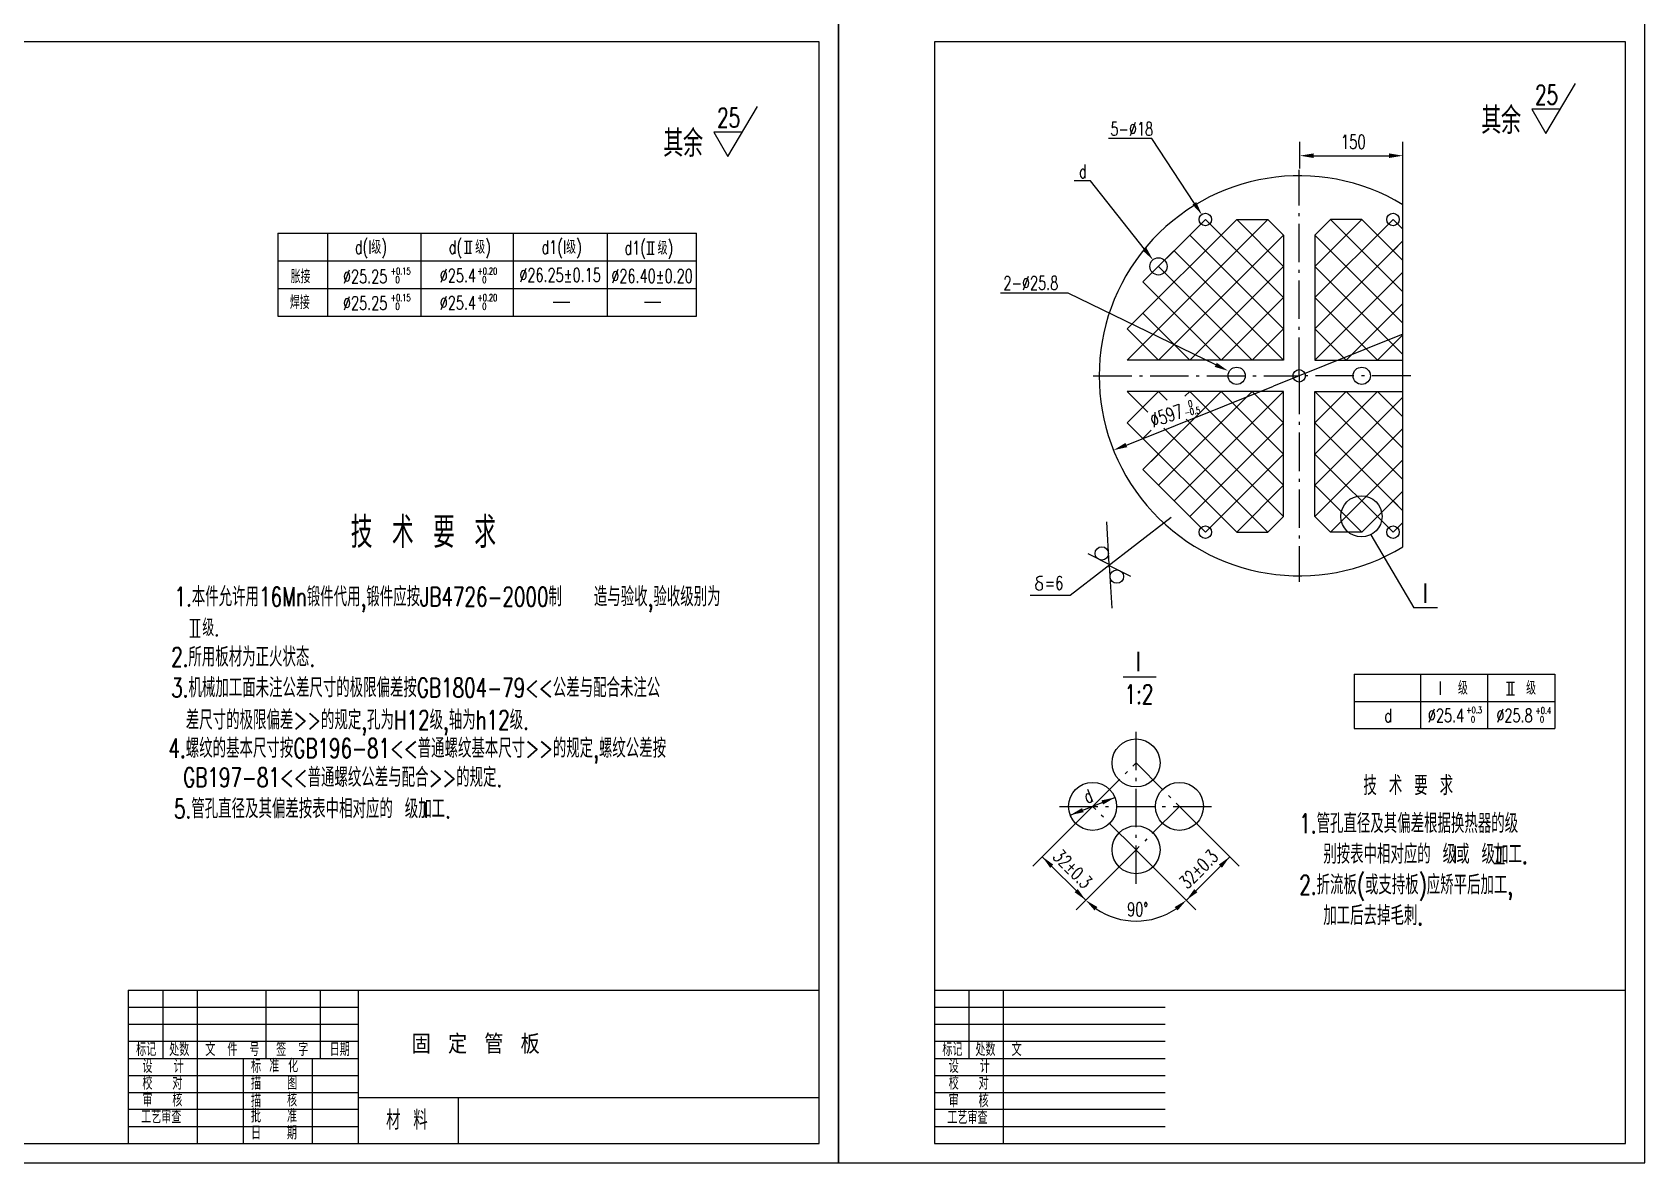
# Model space of a CAD drawing. Extents: x 0 to 2851, y -28 to 1393.
# Drawn here: x 1413.2 to 1833.2, y 786.6 to 1081.1 of the extents above; entities that cross this region are included whole.
import ezdxf
from ezdxf.enums import TextEntityAlignment as Align

# ---------------------------------------------------------------- set-up
doc = ezdxf.new("R2010")
doc.units = 0
doc.header["$LTSCALE"] = 8
doc.header["$MEASUREMENT"] = 0
doc.linetypes.add('CENTER', pattern=[1.85, 1.25, -0.25, 0.1, -0.25])
doc.linetypes.add('PHANTOM', pattern=[1.902, 1.15, -0.25, 0.001, -0.25, 0.001, -0.25])
doc.layers.get('0').update_dxf_attribs({"linetype": 'CONTINUOUS'})
for name, color, linetype in [('1', 1, 'CONTINUOUS'), ('CC', 3, 'CONTINUOUS'), ('CW', 1, 'CONTINUOUS'), ('DD', 3, 'PHANTOM'), ('HZ', 1, 'CONTINUOUS'), ('X', 3, 'CONTINUOUS'), ('YY', 3, 'CONTINUOUS'), ('ZX', 1, 'CENTER')]:
    doc.layers.add(name, color=color, linetype=linetype)
doc.styles.add('HZ', font='txt', dxfattribs={"bigfont": 'hztxt'})

# ---------------------------------------------------------------- blocks, each defined once
blk = doc.blocks.new('ZLBFG1')
for p, q in [((184.27, 268.11), (191.99, 281.15)), ((180.59, 274.44), (184.27, 268.11)), ((187.97, 274.44), (180.59, 274.44)), ((134.35, 127.28), (134.35, 113.13)), ((134.35, 127.28), (186.54, 127.28)), ((186.54, 127.28), (186.54, 113.13)), ((134.35, 113.13), (186.54, 113.13)), ((66.1, 92.83), (66.28, 92.83)), ((66.19, 92.74), (66.19, 92.92))]:
    blk.add_line(p, q)
for centre in [(77.5, 104.14), (66.19, 92.83), (88.81, 92.83), (77.5, 81.52)]:
    blk.add_circle(centre, 6.25)
at = {"layer": 'CC'}
for p, q in [((66.14, 92.79), (50.6, 77.25)), ((60.36, 90.56), (71.97, 95.13)), ((88.86, 92.79), (104.4, 77.25)), ((61.9, 65.92), (77.46, 81.47)), ((93.1, 65.92), (77.54, 81.47)), ((53.08, 79.72), (64.39, 68.41)), ((101.92, 79.72), (90.61, 68.41))]:
    blk.add_line(p, q, dxfattribs=at)
blk.add_arc((77.5, 81.52), 18.56, 235.8232, 304.1768, dxfattribs=at)
for points in [[(68.92, 93.32), (68.49, 94.4), (71.97, 95.13)], [(63.43, 92.39), (63.86, 91.31), (60.38, 90.58)], [(55.14, 76.83), (55.96, 77.66), (53.08, 79.72)], [(99.86, 76.83), (99.04, 77.66), (101.92, 79.72)], [(61.5, 70.47), (62.33, 71.29), (64.39, 68.41)], [(67.45, 66.61), (66.7, 65.72), (64.38, 68.4)], [(87.55, 66.61), (88.3, 65.72), (90.62, 68.4)], [(93.5, 70.47), (92.67, 71.29), (90.61, 68.41)]]:
    blk.add_solid(points, dxfattribs=at)
at = {"layer": 'CW'}
for p, q in [((174.01, 125.2), (176.05, 125.2)), ((174.01, 121.91), (176.05, 121.91)), ((174.62, 125.2), (174.62, 122.05)), ((175.43, 122.05), (175.43, 125.2)), ((170.68, 82.32), (173.43, 82.32)), ((171.64, 82.32), (171.64, 77.9)), ((172.46, 82.32), (172.46, 77.9)), ((173.43, 77.9), (170.68, 77.9))]:
    blk.add_line(p, q, dxfattribs=at)
at = {"layer": 'X'}
for p, q in [((74.11, 126.56), (82.7, 126.56)), ((151.55, 127.28), (151.55, 113.13)), ((169.04, 127.28), (169.04, 113.19)), ((134.35, 120.2), (186.54, 120.2))]:
    blk.add_line(p, q, dxfattribs=at)
at = {"layer": 'ZX'}
for p, q in [((77.5, 72.64), (77.5, 113.21)), ((66.19, 92.83), (77.5, 104.14)), ((77.5, 104.14), (88.81, 92.83)), ((57.54, 92.83), (98.28, 92.83)), ((77.5, 81.52), (66.19, 92.83)), ((88.81, 92.83), (77.5, 81.52))]:
    blk.add_line(p, q, dxfattribs=at)
at = {"style": 'HZ', "width": 0.7}
for s, p in [('25', (184.43, 275.72)), ('I', (78.03, 128.09)), ('1:2', (78.26, 119.52))]:
    blk.add_text(s, height=5, dxfattribs=at).set_placement(p, align=Align.CENTER)
at = {"layer": 'CW', "style": 'HZ'}
for s, height, width, p in [('其', 7, 0.75, (170.02, 268.01)), ('余', 7, 0.75, (175.17, 268.01)), ('%%c25.4', 3.5, 0.7, (158.24, 114.77)), ('%%c25.8', 3.5, 0.7, (176.08, 114.77)), ('I', 4.5, 0.7, (160.63, 78.08))]:
    blk.add_text(s, height=height, dxfattribs=dict(at, width=width)).set_placement(p, align=Align.CENTER)
at = {"layer": 'CW', "style": 'HZ', "width": 0.7}
for s, height, p in [('I', 3.5, (156.25, 121.91)), ('级', 3.5, (161.35, 121.93)), ('级', 3.5, (179.11, 121.93)), ('d', 3.5, (142.16, 114.73)), ('+0.3', 1.7, (163.51, 117.09)), ('+0.4', 1.7, (181.52, 116.94)), ('0', 1.7, (164.75, 114.65)), ('0', 1.7, (182.72, 114.65)), ('90%%D', 3.5, (75.19, 64.26))]:
    blk.add_text(s, height=height, dxfattribs=at).set_placement(p)
blk.add_text('d', height=3.5, rotation=21.9068, dxfattribs=at).set_placement((65.63, 93.9), align=Align.CENTER)
for rotation, p in [(315, (55.59, 79.46)), (45, (90.85, 71.07))]:
    blk.add_text('32%%P0.3', height=3.5, rotation=rotation, dxfattribs=at).set_placement(p)
at = {"layer": 'HZ', "style": 'HZ', "width": 0.7}
for s, p in [('           技 术 要 求', (99.41, 95.76)), ('1.管孔直径及其偏差根据换热器的级', (120.02, 85.9)), ('  别按表中相对应的 级或 级加工.', (120.02, 77.9)), ('2.折流板(或支持板)应矫平后加工,', (120.02, 69.9)), ('  加工后去掉毛刺.', (120.02, 61.9))]:
    blk.add_text(s, height=5, dxfattribs=at).set_placement(p)
blk = doc.blocks.new('*X113')
at = {"color": 0}
for p, q in [((347.65, 216.13), (361.68, 230.16)), ((347.65, 220.38), (357.44, 230.16)), ((347.65, 224.62), (353.19, 230.16)), ((347.65, 228.86), (348.95, 230.16)), ((347.92, 212.16), (364.61, 228.84)), ((369.14, 212.16), (387.14, 230.16)), ((372.7, 228.45), (374.41, 230.16)), ((372.7, 224.21), (378.65, 230.16)), ((372.7, 219.97), (382.89, 230.16)), ((373.38, 212.16), (389.65, 228.43)), ((352.17, 212.16), (364.61, 224.6)), ((377.62, 212.16), (389.65, 224.19)), ((356.41, 212.16), (364.61, 220.36)), ((381.86, 212.16), (389.65, 219.95)), ((360.65, 212.16), (366, 217.5)), ((364.89, 212.16), (369.28, 216.54)), ((386.11, 212.16), (389.65, 215.71))]:
    blk.add_line(p, q, dxfattribs=at)
blk = doc.blocks.new('*X112')
at = {"color": 0}
for p, q in [((266.8, 204.58), (273.5, 211.28)), ((266.8, 210.23), (267.85, 211.28)), ((266.8, 198.92), (278.27, 210.38)), ((278.13, 193.28), (296.13, 211.28)), ((283.79, 193.28), (301.79, 211.28)), ((290.34, 211.14), (290.47, 211.28)), ((266.82, 193.28), (279.82, 206.28)), ((272.47, 193.28), (285.47, 206.28)), ((289.45, 193.28), (301.8, 205.63)), ((295.1, 193.28), (301.8, 199.98)), ((300.76, 193.28), (301.8, 194.32))]:
    blk.add_line(p, q, dxfattribs=at)
blk = doc.blocks.new('*X111')
at = {"color": 0}
for p, q in [((423.33, 130.59), (442.54, 149.8)), ((423.33, 134.83), (438.3, 149.8)), ((423.33, 139.07), (434.06, 149.8)), ((423.33, 143.31), (429.81, 149.8)), ((423.33, 147.56), (425.57, 149.8)), ((423.33, 126.34), (444.1, 147.11)), ((456.56, 142.61), (463.76, 149.8)), ((456.56, 146.85), (459.51, 149.8)), ((456.56, 138.36), (468, 149.8)), ((456.56, 134.12), (472.24, 149.8)), ((456.56, 129.88), (476.48, 149.8)), ((423.33, 122.1), (444.1, 142.87)), ((456.56, 125.64), (477.33, 146.4)), ((423.33, 117.86), (444.1, 138.63)), ((456.56, 121.39), (477.33, 142.16)), ((456.56, 117.15), (477.33, 137.92)), ((424.51, 114.8), (444.1, 134.38)), ((458.45, 114.8), (477.33, 133.68)), ((428.76, 114.8), (444.1, 130.14)), ((462.7, 114.8), (477.33, 129.43)), ((433, 114.8), (444.1, 125.9)), ((466.94, 114.8), (477.33, 125.19)), ((437.24, 114.8), (444.1, 121.66)), ((471.18, 114.8), (477.33, 120.95)), ((441.48, 114.8), (444.1, 117.41)), ((475.43, 114.8), (477.33, 116.7))]:
    blk.add_line(p, q, dxfattribs=at)
blk = doc.blocks.new('*X110')
at = {"color": 0}
for p, q in [((384.32, 169.36), (403.23, 188.27)), ((384.32, 175.02), (397.57, 188.27)), ((384.32, 180.67), (391.92, 188.27)), ((384.32, 186.33), (386.26, 188.27)), ((384.81, 164.2), (405.09, 184.47)), ((385.38, 159.11), (405.09, 178.81)), ((390.86, 153.27), (405.09, 167.5)), ((396.51, 153.27), (405.09, 161.84)), ((384.32, 158.05), (384.49, 158.21)), ((402.17, 153.27), (405.09, 156.19))]:
    blk.add_line(p, q, dxfattribs=at)
blk = doc.blocks.new('*X109')
at = {"color": 0}
for p, q in [((351.09, 170.07), (369.29, 188.27)), ((351.09, 175.72), (363.63, 188.27)), ((351.09, 181.38), (357.98, 188.27)), ((351.09, 187.04), (352.32, 188.27)), ((351.09, 164.41), (371.86, 185.18)), ((351.09, 158.75), (371.86, 179.52)), ((351.26, 153.27), (371.86, 173.87)), ((356.92, 153.27), (371.86, 168.21)), ((362.57, 153.27), (371.86, 162.55)), ((368.23, 153.27), (371.86, 156.89))]:
    blk.add_line(p, q, dxfattribs=at)
blk = doc.blocks.new('GFGBF1')
for p, q in [((601.21, 262.15), (608.94, 275.19)), ((597.53, 268.48), (601.21, 262.15)), ((604.92, 268.48), (597.53, 268.48)), ((277.3, 260.69), (282.91, 260.69)), ((367.69, 263.33), (369.69, 263.33)), ((368.31, 258.36), (368.31, 263.33)), ((369.11, 263.33), (369.11, 258.36)), ((367.75, 258.29), (369.69, 258.29)), ((484, 242.12), (484, 220.52)), ((484, 242.12), (593.01, 242.12)), ((497.01, 220.52), (497.01, 242.12)), ((521.18, 242.12), (521.18, 220.52)), ((545.32, 220.52), (545.32, 242.12)), ((569.72, 242.12), (569.72, 220.52)), ((593.01, 220.52), (593.01, 242.12)), ((282.85, 225.2), (288.55, 233.9)), ((484, 234.92), (593.01, 234.92)), ((266.8, 230.16), (278.27, 230.16)), ((278.27, 230.16), (278.27, 225.16)), ((280.22, 229.36), (282.85, 225.2)), ((285.59, 229.36), (280.22, 229.36)), ((290.34, 230.16), (290.34, 225.16)), ((301.8, 230.16), (290.34, 230.16)), ((364.67, 230.16), (347.65, 230.16)), ((364.61, 230.16), (364.61, 218.16)), ((372.77, 230.16), (364.67, 230.16)), ((372.7, 230.16), (372.7, 218.16)), ((389.65, 230.16), (372.77, 230.16)), ((484, 227.72), (593.01, 227.72)), ((278.27, 225.16), (290.34, 225.16)), ((363.39, 220.31), (368.65, 220.31)), ((373.92, 220.31), (368.65, 220.31)), ((484, 220.52), (593.01, 220.52)), ((368.65, 216.25), (364.61, 218.16)), ((364.61, 218.16), (368.65, 218.16)), ((372.7, 218.16), (368.65, 218.16)), ((368.66, 216.25), (372.7, 218.16)), ((372.46, 201.27), (374.93, 201.27)), ((372.92, 196.62), (372.92, 201.21)), ((373.71, 201.21), (373.71, 196.62)), ((374.5, 196.62), (374.5, 201.21)), ((372.46, 196.62), (374.93, 196.62)), ((380, 170.27), (371.3, 175.97)), ((375.83, 173.01), (375.83, 167.64)), ((375.83, 167.64), (380, 170.27)), ((366.88, 163.64), (346.95, 163.64)), ((380.93, 163.64), (366.88, 163.64)), ((367.72, 162.82), (367.23, 163.64)), ((367.72, 162.82), (380.18, 162.82)), ((367.72, 162.82), (367.72, 139.57)), ((380.18, 162.82), (380.68, 163.64)), ((380.18, 162.82), (380.18, 139.57)), ((400.95, 163.64), (380.93, 163.64)), ((366.66, 139.57), (380.25, 139.57)), ((366.66, 138.12), (366.66, 139.57)), ((380.25, 139.57), (381.25, 139.57)), ((381.25, 138.12), (381.25, 139.57)), ((366.66, 138.12), (380.25, 138.12)), ((366.66, 135.04), (380.25, 135.04)), ((366.66, 133.59), (366.66, 135.04)), ((367.72, 138.12), (367.72, 135.04)), ((380.18, 138.12), (380.18, 135.04)), ((380.25, 138.12), (381.25, 138.12)), ((380.25, 135.04), (381.25, 135.04)), ((381.25, 133.59), (381.25, 135.04)), ((380.25, 133.59), (366.66, 133.59)), ((367.72, 133.59), (367.72, 129.47)), ((380.18, 133.59), (380.18, 129.47)), ((381.25, 133.59), (380.25, 133.59)), ((346.95, 128.64), (366.88, 128.64)), ((366.88, 128.64), (381.33, 128.64)), ((366.92, 128.65), (373.46, 128.65)), ((367.72, 129.47), (367.23, 128.64)), ((367.72, 129.47), (380.18, 129.47)), ((380.18, 129.47), (380.68, 128.64)), ((381.33, 128.64), (400.95, 128.64)), ((329.94, 112.24), (332.41, 112.24)), ((330.4, 107.59), (330.4, 112.17)), ((331.19, 112.17), (331.19, 107.59)), ((331.98, 107.59), (331.98, 112.17)), ((329.94, 107.59), (332.41, 107.59)), ((324.03, 73.03), (304.1, 73.03)), ((338.08, 73.03), (324.03, 73.03)), ((324.86, 72.21), (324.37, 73.03)), ((324.86, 72.21), (324.86, 39.79)), ((324.86, 72.21), (337.33, 72.21)), ((337.33, 72.21), (337.82, 73.03)), ((337.33, 72.21), (337.33, 39.79)), ((358.1, 73.03), (338.08, 73.03)), ((304.1, 38.03), (324.03, 38.03)), ((324.86, 39.79), (323.12, 38.03)), ((324.03, 38.03), (338.48, 38.03)), ((324.07, 38.03), (330.6, 38.03)), ((324.86, 39.79), (337.33, 39.79)), ((337.33, 39.79), (339.07, 38.03)), ((338.48, 38.03), (358.1, 38.03))]:
    blk.add_line(p, q)
at = {"const_width": 0.25}
for points in [[(388.93, 138.12, 1), (389.18, 138.12, 1)], [(388.93, 135.04, 1), (389.18, 135.04, 1)], [(388.93, 133.59, 1), (389.18, 133.59, 1)]]:
    blk.add_lwpolyline(points, format="xyb", close=True, dxfattribs=at)
for centre in [(284.69, 165.61), (273.38, 154.3), (296.01, 154.3), (284.69, 142.98)]:
    blk.add_circle(centre, 6.25)
at = {"layer": 'CC'}
for p, q in [((278.27, 230.16), (278.27, 241.86)), ((290.34, 230.22), (290.34, 241.92)), ((363.39, 220.38), (363.39, 241.72)), ((373.92, 220.38), (373.92, 241.72)), ((281.34, 238.42), (287.68, 238.42)), ((297.39, 233.66), (297.39, 237.16)), ((366.98, 238.86), (370.48, 238.86)), ((297.39, 230.16), (297.39, 225.16)), ((380.35, 222.05), (380.35, 230.14)), ((385.95, 220.24), (385.95, 229.48)), ((290.34, 225.16), (299.95, 225.16)), ((297.39, 221.66), (297.39, 218.16)), ((373.93, 220.31), (382.87, 220.31)), ((372.7, 218.16), (388.65, 218.16)), ((358.7, 177.85), (367.19, 163.7)), ((389.2, 177.85), (380.71, 163.7)), ((380.18, 162.82), (380.18, 174.57)), ((369.96, 167.14), (369.96, 170.64)), ((369.96, 163.64), (369.96, 162.82)), ((369.96, 159.3), (369.96, 157.33)), ((273.33, 154.25), (257.79, 138.71)), ((296.05, 154.25), (311.59, 138.71)), ((371.2, 150.99), (376.87, 150.99)), ((269.1, 127.39), (284.65, 142.94)), ((300.29, 127.39), (284.74, 142.94)), ((366.66, 139.63), (366.66, 146.05)), ((377.71, 143.51), (370.19, 143.51)), ((381.25, 139.63), (381.25, 146.15)), ((389.06, 143.07), (389.06, 146.57)), ((260.27, 141.19), (271.58, 129.87)), ((309.12, 141.19), (297.8, 129.87)), ((381.31, 139.57), (392.56, 139.57)), ((389.06, 128.65), (389.06, 139.57)), ((369.96, 132.99), (369.96, 136.49)), ((381.25, 138.12), (392.69, 138.12)), ((381.25, 135.04), (392.6, 135.04)), ((381.25, 133.59), (392.6, 133.59)), ((358.7, 114.44), (367.19, 128.59)), ((369.96, 128.65), (369.96, 129.47)), ((389.2, 114.44), (380.71, 128.59)), ((369.96, 125.15), (369.96, 121.65)), ((389.06, 125.15), (389.06, 121.65)), ((315.85, 87.23), (324.34, 73.08)), ((346.35, 87.23), (337.85, 73.08)), ((327.1, 76.53), (327.1, 80.03)), ((327.1, 73.03), (327.1, 72.21)), ((327.1, 68.68), (327.1, 66.71)), ((328.35, 54.54), (334.02, 54.54))]:
    blk.add_line(p, q, dxfattribs=at)
for centre, radius, start, end in [((373.95, 152.43), 26.14, 66.7153, 113.2847), ((284.69, 142.98), 18.56, 235.8232, 304.1768), ((373.95, 139.85), 26.14, 246.7153, 293.2847), ((331.1, 61.82), 26.14, 66.7153, 113.2847)]:
    blk.add_arc(centre, radius, start, end, dxfattribs=at)
for points in [[(366.92, 238.28), (366.92, 239.45), (363.42, 238.86)], [(370.39, 238.28), (370.39, 239.45), (373.89, 238.86)], [(281.79, 237.77), (281.79, 238.94), (278.29, 238.36)], [(286.95, 237.84), (286.95, 239), (290.45, 238.42)], [(297.97, 233.66), (296.81, 233.66), (297.39, 230.16)], [(380.93, 226.58), (379.76, 226.58), (380.35, 230.08)], [(386.53, 226.51), (385.36, 226.51), (385.95, 230.01)], [(297.97, 221.66), (296.81, 221.66), (297.39, 225.16)], [(380.93, 223.79), (379.76, 223.79), (380.35, 220.29)], [(386.53, 221.71), (385.36, 221.71), (385.95, 218.21)], [(363.88, 175.93), (363.35, 176.96), (360.5, 174.85)], [(384.02, 175.93), (384.55, 176.96), (387.4, 174.85)], [(370.54, 167.14), (369.37, 167.14), (369.96, 163.64)], [(370.54, 159.3), (369.37, 159.3), (369.96, 162.8)], [(371.2, 150.41), (371.2, 151.57), (367.7, 150.99)], [(376.53, 150.41), (376.53, 151.57), (380.03, 150.99)], [(370.27, 142.93), (370.27, 144.09), (366.77, 143.51)], [(377.71, 142.93), (377.71, 144.09), (381.21, 143.51)], [(389.64, 143.07), (388.47, 143.07), (389.06, 139.57)], [(262.33, 138.3), (263.16, 139.12), (260.27, 141.19)], [(307.05, 138.3), (306.23, 139.12), (309.12, 141.19)], [(268.69, 131.93), (269.52, 132.76), (271.58, 129.87)], [(300.69, 131.93), (299.86, 132.76), (297.8, 129.87)], [(370.54, 132.99), (369.37, 132.99), (369.96, 129.49)], [(274.64, 128.08), (273.9, 127.18), (271.57, 129.86)], [(294.74, 128.08), (295.49, 127.18), (297.81, 129.86)], [(370.54, 125.15), (369.37, 125.15), (369.96, 128.65)], [(389.64, 125.15), (388.47, 125.15), (389.06, 128.65)], [(363.88, 116.36), (363.35, 115.32), (360.5, 117.44)], [(384.02, 116.36), (384.55, 115.32), (387.4, 117.44)], [(321.03, 85.31), (320.5, 86.35), (317.65, 84.23)], [(341.16, 85.31), (341.7, 86.35), (344.54, 84.23)], [(327.69, 76.53), (326.52, 76.53), (327.1, 73.03)], [(327.69, 68.68), (326.52, 68.68), (327.1, 72.18)], [(328.35, 53.95), (328.35, 55.12), (324.85, 54.54)], [(333.67, 53.95), (333.67, 55.12), (337.17, 54.54)]]:
    blk.add_solid(points, dxfattribs=at)
at = {"layer": 'CW'}
for p, q in [((532.58, 240.11), (534.55, 240.11)), ((533.09, 240.04), (533.09, 236.86)), ((533.94, 240.04), (533.94, 236.86)), ((580.08, 239.88), (582.05, 239.88)), ((580.59, 239.81), (580.59, 236.62)), ((581.44, 239.81), (581.44, 236.62)), ((534.45, 236.86), (532.58, 236.86)), ((581.95, 236.62), (580.08, 236.62)), ((555.69, 224.2), (560, 224.2)), ((579.45, 224.2), (583.76, 224.2)), ((323.68, 106.26), (339.08, 106.26))]:
    blk.add_line(p, q, dxfattribs=at)
at = {"layer": 'DD'}
for p, q in [((266.8, 212.16), (266.8, 230.16)), ((301.8, 212.16), (301.8, 230.16)), ((347.65, 230.16), (347.65, 212.16)), ((389.65, 212.16), (389.65, 230.16)), ((266.8, 212.16), (301.8, 212.16)), ((347.65, 212.16), (389.65, 212.16)), ((346.95, 163.64), (346.95, 128.64)), ((400.95, 128.64), (400.95, 163.64)), ((304.1, 73.03), (304.1, 38.03)), ((358.1, 38.03), (358.1, 73.03))]:
    blk.add_line(p, q, dxfattribs=at)
at = {"layer": 'X'}
for p, q in [((272.52, 256.51), (296.8, 256.51)), ((364.74, 256.32), (373.05, 256.32)), ((281.31, 194.94), (289.89, 194.94)), ((366.2, 194.97), (381.6, 194.97))]:
    blk.add_line(p, q, dxfattribs=at)
at = {"layer": 'YY', "color": 3}
blk.add_line((347.65, 229.46), (348.35, 230.16), dxfattribs=at)
at = {"layer": 'YY'}
for p, q in [((400.86, 147.74), (388.52, 136.04)), ((383.87, 131.63), (381.2, 129.11)), ((339.07, 38.03), (346.28, 30.72)), ((346.28, 30.72), (358.15, 30.72))]:
    blk.add_line(p, q, dxfattribs=at)
at = {"layer": 'ZX'}
for p, q in [((368.65, 209.99), (368.65, 232.56)), ((284.69, 134.1), (284.69, 174.68)), ((273.38, 154.3), (284.69, 165.61)), ((284.69, 165.61), (296.01, 154.3)), ((373.95, 156.31), (373.95, 165.08)), ((264.73, 154.3), (305.48, 154.3)), ((284.69, 142.98), (273.38, 154.3)), ((296.01, 154.3), (284.69, 142.98)), ((373.95, 148.99), (373.95, 151.37)), ((373.95, 126.52), (373.95, 143.48)), ((331.1, 60.01), (331.1, 74.96)), ((331.1, 35.91), (331.1, 54.18))]:
    blk.add_line(p, q, dxfattribs=at)
at = {"layer": 'YY'}
for name, p in [('*X112', (0, 18.88)), ('*X113', (0, 0)), ('*X109', (-4.14, -24.63)), ('*X110', (-4.14, -24.63)), ('*X111', (-119.23, -76.77))]:
    blk.add_blockref(name, p, dxfattribs=at)
at = {"style": 'HZ'}
for s, height, width, p in [('25', 5, 0.7, (601.38, 269.75)), ('1:1', 5, 0.7, (284.53, 249.71)), ('1:2', 5, 0.7, (369.04, 249.65)), ('6.3', 3.5, 0.75, (282.92, 230.09)), ('I', 5, 0.7, (285.23, 196.46)), ('1:2', 5, 0.7, (285.46, 187.89))]:
    blk.add_text(s, height=height, dxfattribs=dict(at, width=width)).set_placement(p, align=Align.CENTER)
at = {"style": 'HZ', "width": 0.7}
blk.add_text('A  A', height=5, dxfattribs=at).set_placement((273.55, 258.46))
blk.add_text('12.5', height=3.5, rotation=90, dxfattribs=at).set_placement((375.01, 170.27), align=Align.CENTER)
at = {"layer": 'CW', "style": 'HZ'}
for s, height, width, p in [('其', 7, 0.75, (586.96, 262.04)), ('余', 7, 0.75, (592.11, 262.04)), ('M16', 3.5, 0.7, (368.71, 240.36)), ('d(I级)', 3.5, 0.7, (508.19, 236.78)), ('%%c25.25', 3.5, 0.7, (506.71, 229.11)), ('%%c25.4', 3.5, 0.7, (530.86, 229.37)), ('%%c26.25%%p0.15', 3.5, 0.7, (557.48, 229.52)), ('%%c26.40%%p0.20', 3.5, 0.7, (581.44, 229.26)), ('焊接', 3.5, 0.7, (489.7, 222.4)), ('%%c25.25', 3.5, 0.7, (506.71, 222.2)), ('%%c25.4', 3.5, 0.7, (530.86, 222.27)), ('管孔', 5, 0.7, (377.44, 188.13)), ('d', 3.5, 0.7, (373.98, 152.29)), ('d1', 3.5, 0.7, (373.98, 144.7)), ('焊接', 4.94, 0.7, (327.52, 100.38)), ('管孔', 5, 0.7, (334.92, 100.38)), ('d', 3.5, 0.7, (331.36, 55.58))]:
    blk.add_text(s, height=height, dxfattribs=dict(at, width=width)).set_placement(p, align=Align.CENTER)
at = {"layer": 'CW', "style": 'HZ', "width": 0.7}
for s, height, p in [('旋转', 5, (288.48, 258.47)), ('12', 3.5, (282.71, 240.17)), ('d(', 3.5, (528.48, 236.78)), ('级)', 3.5, (535.39, 236.78)), ('d1(I级)', 3.5, (552.66, 236.78)), ('d1(', 3.5, (574.25, 236.62)), ('级)', 3.5, (582.89, 236.55)), ('胀接', 3.5, (487.33, 229.1)), ('+0.15', 1.8, (513.37, 231.37)), ('+0.20', 1.8, (535.93, 231.37)), ('0', 1.8, (514.61, 229.12)), ('0', 1.8, (537.2, 229.12)), ('+0.15', 1.8, (513.37, 224.46)), ('0', 1.8, (514.61, 222.21)), ('+0.20', 1.8, (535.93, 224.46)), ('0', 1.8, (537.2, 222.21)), ('胀接', 4.918, (366.51, 188.17)), ('60%%D', 3.5, (372.18, 180.24)), ('90%%D', 3.5, (282.38, 125.73)), ('60%%D', 3.5, (372.18, 114.76)), ('60%%D', 3.5, (329.33, 89.62)), ('2X45%%D', 3.5, (347.46, 31.79))]:
    blk.add_text(s, height=height, dxfattribs=at).set_placement(p)
for s, rotation, p in [('5', 90, (296.38, 234.58)), ('20', 90, (379.15, 223.04)), ('25', 90, (384.88, 222.84)), ('1', 90, (369.01, 168.72)), ('32%%P0.3', 315, (262.78, 140.92)), ('32%%P0.3', 45, (298.05, 132.54)), ('3', 90, (387.99, 141.27)), ('3', 90, (387.99, 131.5)), ('1', 90, (369.01, 123.44)), ('1', 90, (326.15, 78.1))]:
    blk.add_text(s, height=3.5, rotation=rotation, dxfattribs=at).set_placement(p)
for s, p in [('6', (388.17, 136.5)), ('8', (387.91, 125.69))]:
    blk.add_text(s, height=3.5, rotation=90, dxfattribs=at).set_placement(p, align=Align.CENTER)

msp = doc.modelspace()

# ---------------------------------------------------------------- linework, layer by layer
for p, q in [((1618.24, 1078.65), (1018.24, 1078.65)), ((1618.24, 791.65), (1618.24, 1078.65)), ((1648.24, 1078.65), (1648.24, 791.65)), ((1828.24, 1078.65), (1648.24, 1078.65)), ((1828.24, 791.65), (1828.24, 1078.65)), ((1770.24, 947.08), (1770.24, 1036.22)), ((1693.76, 942.49), (1693.15, 953.64)), ((1693.76, 942.49), (1688.23, 945.3)), ((1693.78, 942.23), (1699.31, 939.42)), ((1693.78, 942.23), (1694.39, 931.09)), ((1438.24, 831.65), (1618.24, 831.65)), ((1438.24, 831.65), (1438.24, 791.65)), ((1447.22, 831.69), (1447.22, 813.9)), ((1456.24, 791.65), (1456.24, 831.69)), ((1474.17, 813.9), (1474.17, 831.69)), ((1488.29, 813.9), (1488.29, 831.69)), ((1498.24, 791.65), (1498.24, 831.65)), ((1648.24, 831.65), (1828.24, 831.65)), ((1657.22, 831.69), (1657.22, 813.9)), ((1666.24, 791.65), (1666.24, 831.69)), ((1438.24, 818.29), (1498.28, 818.29)), ((1648.24, 818.29), (1708.3, 818.29)), ((1438.24, 813.85), (1498.3, 813.85)), ((1468.24, 791.65), (1468.24, 813.9)), ((1486.24, 791.65), (1486.24, 813.9)), ((1648.24, 813.85), (1708.3, 813.85)), ((1498.24, 803.65), (1618.24, 803.65)), ((1524.24, 791.78), (1524.24, 803.65)), ((1018.24, 791.65), (1618.24, 791.65)), ((1648.24, 791.65), (1828.24, 791.65))]:
    msp.add_line(p, q)
at = {"color": 3}
for p, q in [((1698.44, 995.72), (1735.09, 1032.38)), ((1698.44, 1003.87), (1726.95, 1032.38)), ((1702.51, 1016.09), (1718.8, 1032.38)), ((1739.17, 1012.01), (1718.8, 1032.38)), ((1739.17, 1020.16), (1726.95, 1032.38)), ((1739.17, 1028.31), (1735.09, 1032.38)), ((1747.31, 1028.31), (1751.39, 1032.38)), ((1747.31, 1020.16), (1759.53, 1032.38)), ((1747.31, 1012.01), (1767.68, 1032.38)), ((1770.24, 1013.52), (1751.39, 1032.38)), ((1770.24, 1021.67), (1759.53, 1032.38)), ((1770.24, 1029.82), (1767.68, 1032.38)), ((1706.58, 995.72), (1739.17, 1028.31)), ((1739.17, 1003.87), (1714.73, 1028.31)), ((1770.24, 1005.38), (1747.31, 1028.31)), ((1747.31, 1003.87), (1770.24, 1026.8)), ((1739.17, 995.72), (1710.66, 1024.23)), ((1731.02, 995.72), (1706.58, 1020.16)), ((1714.73, 995.72), (1739.17, 1020.16)), ((1770.24, 997.23), (1747.31, 1020.16)), ((1747.31, 995.72), (1770.24, 1018.65)), ((1722.87, 995.72), (1702.51, 1016.09)), ((1722.87, 995.72), (1739.17, 1012.01)), ((1763.6, 995.72), (1747.31, 1012.01)), ((1755.46, 995.72), (1770.24, 1010.5)), ((1706.58, 995.72), (1698.44, 1003.87)), ((1714.73, 995.72), (1702.51, 1007.94)), ((1731.02, 995.72), (1739.17, 1003.87)), ((1755.46, 995.72), (1747.31, 1003.87)), ((1763.6, 995.72), (1770.24, 1002.36)), ((1698.44, 987.58), (1703.82, 982.2)), ((1706.58, 987.58), (1698.44, 979.43)), ((1722.87, 987.58), (1702.51, 967.21)), ((1706.58, 987.58), (1708.87, 985.29)), ((1731.02, 987.58), (1706.58, 963.14)), ((1739.17, 987.58), (1710.66, 959.07)), ((1714.73, 987.58), (1713.46, 986.31)), ((1714.73, 987.58), (1739.17, 963.14)), ((1722.87, 987.58), (1739.17, 971.28)), ((1731.02, 987.58), (1739.17, 979.43)), ((1747.31, 987.58), (1770.24, 964.65)), ((1763.6, 987.58), (1747.31, 971.28)), ((1755.46, 987.58), (1747.31, 979.43)), ((1755.46, 987.58), (1770.24, 972.8)), ((1763.6, 987.58), (1770.24, 980.94)), ((1770.24, 986.07), (1747.31, 963.14)), ((1698.44, 979.43), (1726.95, 950.92)), ((1713.79, 980.36), (1739.17, 954.99)), ((1739.17, 979.43), (1714.73, 954.99)), ((1747.31, 979.43), (1770.24, 956.5)), ((1704.67, 977.52), (1702.51, 975.36)), ((1707.97, 978.04), (1735.09, 950.92)), ((1770.24, 977.92), (1747.31, 954.99)), ((1739.17, 971.28), (1718.8, 950.92)), ((1747.31, 971.28), (1767.68, 950.92)), ((1702.51, 967.21), (1718.8, 950.92)), ((1770.24, 969.77), (1751.39, 950.92)), ((1739.17, 963.14), (1726.95, 950.92)), ((1747.31, 963.14), (1759.53, 950.92)), ((1770.24, 961.63), (1759.53, 950.92)), ((1739.17, 954.99), (1735.09, 950.92)), ((1747.31, 954.99), (1751.39, 950.92)), ((1770.24, 953.48), (1767.68, 950.92))]:
    msp.add_line(p, q, dxfattribs=at)
for points in [[(1739.17, 995.72), (1698.44, 995.72), (1702.51, 999.8), (1698.44, 1003.87), (1706.58, 1012.01), (1702.51, 1016.09), (1714.73, 1028.31), (1718.8, 1024.23), (1726.95, 1032.38), (1735.09, 1032.38), (1739.17, 1028.31), (1739.17, 995.72)], [(1770.24, 1026.8), (1767.68, 1024.23), (1759.53, 1032.38), (1751.39, 1032.38), (1747.31, 1028.31), (1747.31, 995.72)], [(1747.31, 995.72), (1770.24, 995.72)], [(1739.17, 987.58), (1698.44, 987.58), (1702.51, 983.5), (1698.44, 979.43), (1706.58, 971.28), (1702.51, 967.21), (1714.73, 954.99), (1718.8, 959.07), (1726.95, 950.92), (1735.09, 950.92), (1739.17, 954.99), (1739.17, 987.58)], [(1770.24, 956.5), (1767.68, 959.07), (1759.53, 950.92), (1751.39, 950.92), (1747.31, 954.99), (1747.31, 987.58)], [(1747.31, 987.58), (1770.24, 987.58)]]:
    msp.add_lwpolyline(points)
for centre, radius in [((1718.8, 1032.38), 1.62), ((1767.68, 1032.38), 1.62), ((1706.58, 1020.16), 2.25), ((1726.95, 991.65), 2.25), ((1743.24, 991.65), 1.62), ((1759.53, 991.65), 2.25), ((1718.8, 950.92), 1.62), ((1767.68, 950.92), 1.62), ((1691.81, 945.38), 1.75), ((1695.73, 939.34), 1.75)]:
    msp.add_circle(centre, radius)
msp.add_arc((1743.24, 991.65), 52.11, 58.7928, 301.2072)
at = {"layer": '1'}
for p, q in [((1438.24, 827.17), (1498.28, 827.17)), ((1648.24, 827.17), (1708.3, 827.17)), ((1438.24, 822.73), (1498.28, 822.73)), ((1648.24, 822.73), (1708.3, 822.73)), ((1438.24, 809.41), (1498.3, 809.41)), ((1648.24, 809.41), (1708.3, 809.41)), ((1438.24, 804.97), (1498.3, 804.97)), ((1648.24, 804.97), (1708.3, 804.97)), ((1498.3, 800.53), (1438.24, 800.53)), ((1708.3, 800.53), (1648.24, 800.53)), ((1438.24, 796.09), (1498.3, 796.09)), ((1648.24, 796.09), (1708.3, 796.09))]:
    msp.add_line(p, q, dxfattribs=at)
at = {"layer": 'CC'}
for p, q in [((1704.82, 1053.48), (1693.55, 1053.48)), ((1715.93, 1036.58), (1704.82, 1053.48)), ((1743.38, 1045.62), (1743.38, 1052.59)), ((1770.24, 1036.22), (1770.24, 1052.59)), ((1746.98, 1048.99), (1766.64, 1048.99)), ((1688.87, 1042.45), (1684.64, 1042.45)), ((1702.94, 1024.66), (1688.87, 1042.45)), ((1683.05, 1013.17), (1665.43, 1013.17)), ((1721.51, 994.5), (1683.05, 1013.17)), ((1770.24, 1002.46), (1749.94, 994.33)), ((1749.94, 994.33), (1736.54, 988.97)), ((1698.21, 973.61), (1736.54, 988.97))]:
    msp.add_line(p, q, dxfattribs=at)
for points in [[(1746.98, 1048.39), (1746.98, 1049.59), (1743.38, 1048.99)], [(1766.64, 1048.39), (1766.64, 1049.59), (1770.24, 1048.99)], [(1716.43, 1036.91), (1715.43, 1036.25), (1717.91, 1033.58)], [(1703.41, 1025.03), (1702.47, 1024.28), (1705.17, 1021.83)], [(1721.77, 995.04), (1721.24, 993.96), (1724.74, 992.93)], [(1698.43, 973.06), (1697.98, 974.17), (1694.86, 972.28)]]:
    msp.add_solid(points, dxfattribs=at)
at = {"layer": 'CW'}
for p, q in [((1674.67, 937.3), (1674.58, 937.06)), ((1674.58, 937.06), (1674.62, 936.53)), ((1674.79, 937.52), (1674.67, 937.3)), ((1675.02, 937.71), (1674.79, 937.52)), ((1674.89, 938.65), (1674.91, 939.01)), ((1675.02, 938.33), (1674.89, 938.65)), ((1674.91, 939.01), (1675.04, 939.2)), ((1675.25, 938.11), (1675.02, 938.33)), ((1675.17, 937.87), (1675.02, 937.71)), ((1675.04, 939.2), (1675.33, 939.39)), ((1675.51, 937.95), (1675.17, 937.87)), ((1675.57, 937.93), (1675.25, 938.11)), ((1675.33, 939.39), (1675.57, 939.42)), ((1675.57, 939.42), (1676.4, 939.42)), ((1675.79, 937.83), (1675.57, 937.93)), ((1675.97, 937.71), (1675.79, 937.83)), ((1676.17, 937.54), (1675.97, 937.71)), ((1676.35, 937.3), (1676.17, 937.54)), ((1676.37, 936.98), (1676.35, 937.3)), ((1676.35, 936.28), (1676.37, 936.98)), ((1674.62, 936.53), (1674.65, 936.36)), ((1674.65, 936.36), (1674.82, 936.14)), ((1674.82, 936.14), (1675.08, 935.97)), ((1675.08, 935.97), (1675.45, 935.85)), ((1675.45, 935.85), (1675.83, 935.88)), ((1675.83, 935.88), (1676.13, 936)), ((1676.13, 936), (1676.35, 936.28)), ((1454.27, 928.17), (1456.96, 928.17)), ((1455.12, 928.17), (1455.12, 923.8)), ((1456.21, 928.17), (1456.21, 923.66)), ((1454.27, 923.66), (1456.96, 923.66))]:
    msp.add_line(p, q, dxfattribs=at)
at = {"layer": 'X'}
for p, q in [((1623.24, 786.65), (1623.24, 1083.65)), ((1623.24, 1083.65), (1623.24, 786.65)), ((1833.24, 786.65), (1833.24, 1083.65)), ((1709.92, 954.76), (1683.54, 934.46)), ((1761.91, 950.2), (1773.1, 931.18)), ((1683.54, 934.46), (1673.2, 934.46)), ((1779.25, 931.18), (1773.1, 931.18)), ((993.24, 786.65), (1623.24, 786.65)), ((1623.24, 786.65), (1833.24, 786.65))]:
    msp.add_line(p, q, dxfattribs=at)
msp.add_circle((1759.46, 955.04), 5.36, dxfattribs=at)
at = {"layer": 'ZX'}
for p, q in [((1743.24, 991.65), (1743.24, 1045.29)), ((1689.6, 991.65), (1743.24, 991.65)), ((1772.28, 991.65), (1743.24, 991.65)), ((1743.24, 991.65), (1743.24, 938.01))]:
    msp.add_line(p, q, dxfattribs=at)

# ---------------------------------------------------------------- block references
for name, p in [('ZLBFG1', (1623.24, 786.65)), ('GFGBF1', (993.24, 786.65))]:
    msp.add_blockref(name, p)

# ---------------------------------------------------------------- texts
at = {"style": 'HZ', "width": 0.7}
msp.add_text('I', height=5, dxfattribs=at).set_placement((1776.04, 932.55), align=Align.CENTER)
at = {"layer": 'CW', "style": 'HZ'}
for s, height, width, p in [('5-%%C18', 3.5, 0.7, (1694.06, 1054.21)), ('150', 3.6, 0.7, (1754.08, 1050.79)), ('2-%%C25.8', 3.5, 0.7, (1666.2, 1014.09)), ('=6', 3.5, 0.7, (1676.96, 935.91)), ('级.', 4.4, 0.7, (1457.55, 923.85)), ('标记', 3.5, 0.75, (1440.29, 814.45)), ('处数', 3.5, 0.75, (1448.89, 814.45)), ('文', 3.5, 0.75, (1458.32, 814.45)), ('件', 3.5, 0.75, (1464.06, 814.45)), ('号', 3.5, 0.75, (1469.79, 814.45)), ('签', 3.5, 0.75, (1476.76, 814.45)), ('字', 3.5, 0.75, (1482.5, 814.45)), ('日期', 3.5, 0.75, (1490.7, 814.45)), ('标记', 3.5, 0.75, (1650.29, 814.45)), ('处数', 3.5, 0.75, (1658.89, 814.45)), ('文', 3.5, 0.75, (1668.32, 814.45)), ('设', 3.5, 0.75, (1441.93, 810.06)), ('计', 3.5, 0.75, (1450.04, 810.06)), ('标', 3.5, 0.75, (1470.21, 810.06)), ('准', 3.5, 0.75, (1474.95, 810.19)), ('化', 3.5, 0.75, (1479.87, 810.19)), ('设', 3.5, 0.75, (1651.93, 810.06)), ('计', 3.5, 0.75, (1660.04, 810.06)), ('校', 3.5, 0.75, (1441.93, 805.67)), ('对', 3.5, 0.75, (1449.71, 805.67)), ('描', 3.5, 0.75, (1470.21, 805.67)), ('图', 3.5, 0.75, (1479.63, 805.67)), ('校', 3.5, 0.75, (1651.93, 805.67)), ('对', 3.5, 0.75, (1659.71, 805.67)), ('审', 3.5, 0.75, (1441.93, 801.28)), ('核', 3.5, 0.75, (1449.71, 801.28)), ('描', 3.5, 0.75, (1470.21, 801.1)), ('核', 3.5, 0.75, (1479.6, 801.28)), ('审', 3.5, 0.75, (1651.93, 801.11)), ('核', 3.5, 0.75, (1659.71, 801.11)), ('工艺审查', 3.5, 0.75, (1441.58, 796.89)), ('批', 3.5, 0.75, (1470.21, 797.1)), ('准', 3.5, 0.75, (1479.58, 797.11)), ('材 料', 5, 0.75, (1505.4, 795.28)), ('工艺审查', 3.5, 0.75, (1651.58, 796.72)), ('日', 3.5, 0.75, (1470.21, 792.71)), ('期', 3.5, 0.75, (1479.56, 792.71))]:
    msp.add_text(s, height=height, dxfattribs=dict(at, width=width)).set_placement(p)
at = {"layer": 'CW', "style": 'HZ', "width": 0.7}
for s, height, p in [('d', 3.5, (1686.86, 1043.17)), ('I', 4, (1515.66, 876.59))]:
    msp.add_text(s, height=height, dxfattribs=at).set_placement(p, align=Align.CENTER)
for s, height, rotation, p in [('%%C597', 3.6, 18.7057, (1705.15, 978.16)), ('-0.5', 1.7, 11.1347, (1713.56, 981.14)), ('0', 1.7, 11.1347, (1714.48, 983.46))]:
    msp.add_text(s, height=height, rotation=rotation, dxfattribs=at).set_placement(p)
at = {"layer": 'HZ', "style": 'HZ', "width": 0.7}
for s, height, p in [('            技 术 要 求', 8.1013, (1430.25, 946.82)), ('1.本件允许用16Mn锻件代用,锻件应按JB4726-2000制', 5, (1450.3, 931.6)), ('  造与验收,验收级别为 ', 5, (1553.28, 931.61)), ('2.所用板材为正火状态.', 5, (1449.42, 915.91)), ('3.机械加工面未注公差尺寸的极限偏差按GB1804-79<<公差与配合未注公', 5, (1449.42, 907.91)), ('  差尺寸的极限偏差>>的规定,孔为H12级,轴为h12级.', 5, (1447, 899.5)), ('4.螺纹的基本尺寸按GB196-81<<普通螺纹基本尺寸>>的规定,螺纹公差按', 5, (1448.73, 892.14)), ('  GB197-81<<普通螺纹公差与配合>>的规定.', 5, (1446.31, 884.55)), ('5.管孔直径及其偏差按表中相对应的 级加工.', 5, (1450.16, 876.38))]:
    msp.add_text(s, height=height, dxfattribs=at).set_placement(p)
at = {"layer": 'X', "style": 'HZ'}
msp.add_text('固 定 管 板', height=5, dxfattribs=at).set_placement((1528.74, 815.05), align=Align.CENTER)

doc.saveas('drawing.dxf')
